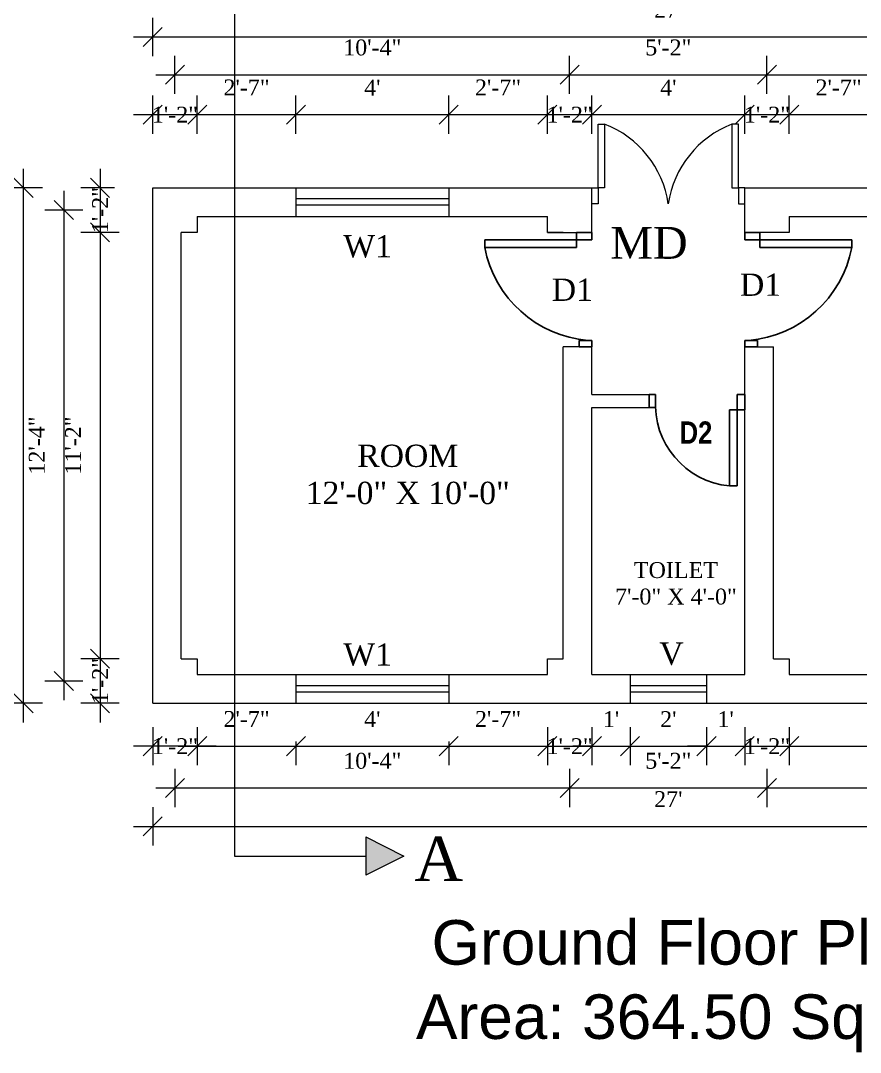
# Model space of a CAD drawing. Header units: inches. Extents: x 40927 to 78083, y -14649 to -3084.
# Drawn here: x 42481.6 to 42745.4, y -5129.3 to -4805.1 of the extents above; entities that cross this region are included whole.
import ezdxf

# ---------------------------------------------------------------- set-up
doc = ezdxf.new("R2010")
doc.units = ezdxf.units.IN
doc.header["$MEASUREMENT"] = 0
doc.layers.add('DIMENSION', color=5, linetype='Continuous')
for name, color, linetype, lineweight in [('door', 3, 'Continuous', 13), ('steps', 253, 'Continuous', 20), ('truss', 1, 'Continuous', 25)]:
    doc.layers.add(name, color=color, linetype=linetype, lineweight=lineweight)
doc.styles.get("Standard").update_dxf_attribs({"font": 'times.ttf'})
doc.dimstyles.new('Copy of Standard', dxfattribs={"dimtxt": 5, "dimasz": 6, "dimexe": 6, "dimexo": 12, "dimgap": 6, "dimtad": 1, "dimdec": 0, "dimzin": 0, "dimdsep": 46, "dimlunit": 3, "dimtxsty": 'Standard', "dimblk": 'OBLIQUE', "dimcen": 0.09, "dimdle": 6, "dimclrd": 256, "dimclre": 256, "dimclrt": 256, "dimadec": 0, "dimazin": 0, "dimtfac": 1, "dimtdec": 0, "dimtix": 1, "dimtmove": 2, "dimatfit": 3, "dimfxl": 6, "dimfxlon": 1, "dimtolj": 1, "dimtzin": 0, "dimlwd": 13, "dimlwe": 13, "dimarcsym": 0})

# ---------------------------------------------------------------- blocks, each defined once
blk = doc.blocks.new('_Oblique')
at = {"color": 0, "linetype": 'ByBlock', "lineweight": -2}
blk.add_line((-0.5, -0.5), (0.5, 0.5), dxfattribs=at)
blk = doc.blocks.new('*D1440')
at = {"layer": 'Defpoints', "color": 0, "ltscale": 0.5, "transparency": 16777216}
for p in [(42523.08, -4857.62), (42506.56, -4871.62), (42532.08, -4871.62)]:
    blk.add_point(p, dxfattribs=at)
at = {"layer": 'steps', "lineweight": 13, "ltscale": 0.5, "transparency": 16777216}
for p, q in [((42506.56, -4851.62), (42506.56, -4877.62)), ((42511.08, -4857.62), (42500.56, -4857.62)), ((42512.56, -4871.62), (42500.56, -4871.62))]:
    blk.add_line(p, q, dxfattribs=at)
at = {"layer": 'steps', "lineweight": 13, "ltscale": 0.5, "transparency": 16777216, "xscale": 6, "yscale": 6, "zscale": 6}
for p, rotation in [((42506.56, -4857.62), 90), ((42506.56, -4871.62), 270)]:
    blk.add_blockref('_Oblique', p, dxfattribs=dict(at, rotation=rotation))
at = {"layer": 'steps', "ltscale": 0.5, "transparency": 16777216, "insert": (42506.56, -4864.62), "char_height": 5, "attachment_point": 5, "rotation": 90}
blk.add_mtext('\\A1;1\'-2"', dxfattribs=at)
blk = doc.blocks.new('*D1441')
at = {"layer": 'Defpoints', "color": 0, "ltscale": 0.5, "transparency": 16777216}
for p in [(42532.08, -4871.62), (42506.56, -5005.62), (42532.08, -5005.62)]:
    blk.add_point(p, dxfattribs=at)
at = {"layer": 'steps', "lineweight": 13, "ltscale": 0.5, "transparency": 16777216}
for p, q in [((42506.56, -4865.62), (42506.56, -5011.62)), ((42512.56, -4871.62), (42500.56, -4871.62)), ((42512.56, -5005.62), (42500.56, -5005.62))]:
    blk.add_line(p, q, dxfattribs=at)
at = {"layer": 'steps', "lineweight": 13, "ltscale": 0.5, "transparency": 16777216, "xscale": 6, "yscale": 6, "zscale": 6}
for p, rotation in [((42506.56, -4871.62), 90), ((42506.56, -5005.62), 270)]:
    blk.add_blockref('_Oblique', p, dxfattribs=dict(at, rotation=rotation))
at = {"layer": 'steps', "ltscale": 0.5, "transparency": 16777216, "insert": (42498.06, -4938.62), "char_height": 5, "attachment_point": 5, "rotation": 90}
blk.add_mtext('\\A1;11\'-2"', dxfattribs=at)
blk = doc.blocks.new('*D1442')
at = {"layer": 'Defpoints', "color": 0, "ltscale": 0.5, "transparency": 16777216}
for p in [(42532.08, -5005.62), (42506.56, -5019.62), (42532.08, -5019.62)]:
    blk.add_point(p, dxfattribs=at)
at = {"layer": 'steps', "lineweight": 13, "ltscale": 0.5, "transparency": 16777216}
for p, q in [((42506.56, -4999.62), (42506.56, -5025.62)), ((42512.56, -5005.62), (42500.56, -5005.62)), ((42512.56, -5019.62), (42500.56, -5019.62))]:
    blk.add_line(p, q, dxfattribs=at)
at = {"layer": 'steps', "lineweight": 13, "ltscale": 0.5, "transparency": 16777216, "xscale": 6, "yscale": 6, "zscale": 6}
for p, rotation in [((42506.56, -5005.62), 90), ((42506.56, -5019.62), 270)]:
    blk.add_blockref('_Oblique', p, dxfattribs=dict(at, rotation=rotation))
at = {"layer": 'steps', "ltscale": 0.5, "transparency": 16777216, "insert": (42506.56, -5012.62), "char_height": 5, "attachment_point": 5, "rotation": 90}
blk.add_mtext('\\A1;1\'-2"', dxfattribs=at)
blk = doc.blocks.new('*D1443')
at = {"layer": 'Defpoints', "color": 0, "ltscale": 0.5, "transparency": 16777216}
for p in [(42532.08, -4864.62), (42495.17, -5012.62), (42532.08, -5012.62)]:
    blk.add_point(p, dxfattribs=at)
at = {"layer": 'steps', "lineweight": 13, "ltscale": 0.5, "transparency": 16777216}
for p, q in [((42495.17, -4858.62), (42495.17, -5018.62)), ((42501.17, -4864.62), (42489.17, -4864.62)), ((42501.17, -5012.62), (42489.17, -5012.62))]:
    blk.add_line(p, q, dxfattribs=at)
at = {"layer": 'steps', "lineweight": 13, "ltscale": 0.5, "transparency": 16777216, "xscale": 6, "yscale": 6, "zscale": 6}
for p, rotation in [((42495.17, -4864.62), 90), ((42495.17, -5012.62), 270)]:
    blk.add_blockref('_Oblique', p, dxfattribs=dict(at, rotation=rotation))
at = {"layer": 'steps', "ltscale": 0.5, "transparency": 16777216, "insert": (42486.67, -4938.62), "char_height": 5, "attachment_point": 5, "rotation": 90}
blk.add_mtext('\\A1;12\'-4"', dxfattribs=at)
blk = doc.blocks.new('*D1444')
at = {"layer": 'Defpoints', "color": 0, "ltscale": 0.5, "transparency": 16777216}
for p in [(42482.49, -4857.62), (42523.08, -4857.62), (42523.08, -5019.62)]:
    blk.add_point(p, dxfattribs=at)
at = {"layer": 'steps', "lineweight": 13, "ltscale": 0.5, "transparency": 16777216}
for p, q in [((42482.49, -5025.62), (42482.49, -4851.62)), ((42488.49, -4857.62), (42476.49, -4857.62)), ((42488.49, -5019.62), (42476.49, -5019.62))]:
    blk.add_line(p, q, dxfattribs=at)
at = {"layer": 'steps', "lineweight": 13, "ltscale": 0.5, "transparency": 16777216, "xscale": 6, "yscale": 6, "zscale": 6}
for p, rotation in [((42482.49, -4857.62), 90), ((42482.49, -5019.62), 270)]:
    blk.add_blockref('_Oblique', p, dxfattribs=dict(at, rotation=rotation))
at = {"layer": 'steps', "ltscale": 0.5, "transparency": 16777216, "insert": (42473.95, -4938.62), "char_height": 5, "attachment_point": 5, "rotation": 90}
blk.add_mtext('\\A1;13\'-6"', dxfattribs=at)
blk = doc.blocks.new('*D1445')
at = {"layer": 'Defpoints', "color": 0, "ltscale": 0.5, "transparency": 16777216}
for p in [(42537.08, -4834.64), (42523.08, -4857.62), (42537.08, -4866.62)]:
    blk.add_point(p, dxfattribs=at)
at = {"layer": 'steps', "lineweight": 13, "ltscale": 0.5, "transparency": 16777216}
for p, q in [((42523.08, -4840.64), (42523.08, -4828.64)), ((42537.08, -4840.64), (42537.08, -4828.64)), ((42517.08, -4834.64), (42543.08, -4834.64))]:
    blk.add_line(p, q, dxfattribs=at)
at = {"layer": 'steps', "lineweight": 13, "ltscale": 0.5, "transparency": 16777216, "xscale": 6, "yscale": 6, "zscale": 6, "rotation": 180}
blk.add_blockref('_Oblique', (42523.08, -4834.64), dxfattribs=at)
at = {"layer": 'steps', "lineweight": 13, "ltscale": 0.5, "transparency": 16777216, "xscale": 6, "yscale": 6, "zscale": 6}
blk.add_blockref('_Oblique', (42537.08, -4834.64), dxfattribs=at)
at = {"layer": 'steps', "ltscale": 0.5, "transparency": 16777216, "insert": (42530.08, -4834.64), "char_height": 5, "attachment_point": 5}
blk.add_mtext('\\A1;1\'-2"', dxfattribs=at)
blk = doc.blocks.new('*D1446')
at = {"layer": 'Defpoints', "color": 0, "ltscale": 0.5, "transparency": 16777216}
for p in [(42568.08, -4834.64), (42568.08, -4857.62), (42537.08, -4866.62)]:
    blk.add_point(p, dxfattribs=at)
at = {"layer": 'steps', "lineweight": 13, "ltscale": 0.5, "transparency": 16777216}
for p, q in [((42537.08, -4840.64), (42537.08, -4828.64)), ((42568.08, -4840.64), (42568.08, -4828.64)), ((42531.08, -4834.64), (42574.08, -4834.64))]:
    blk.add_line(p, q, dxfattribs=at)
at = {"layer": 'steps', "lineweight": 13, "ltscale": 0.5, "transparency": 16777216, "xscale": 6, "yscale": 6, "zscale": 6, "rotation": 180}
blk.add_blockref('_Oblique', (42537.08, -4834.64), dxfattribs=at)
at = {"layer": 'steps', "lineweight": 13, "ltscale": 0.5, "transparency": 16777216, "xscale": 6, "yscale": 6, "zscale": 6}
blk.add_blockref('_Oblique', (42568.08, -4834.64), dxfattribs=at)
at = {"layer": 'steps', "ltscale": 0.5, "transparency": 16777216, "insert": (42552.58, -4826.09), "char_height": 5, "attachment_point": 5}
blk.add_mtext('\\A1;2\'-7"', dxfattribs=at)
blk = doc.blocks.new('*D1447')
at = {"layer": 'Defpoints', "color": 0, "ltscale": 0.5, "transparency": 16777216}
for p in [(42616.08, -4834.64), (42568.08, -4857.62), (42616.08, -4857.62)]:
    blk.add_point(p, dxfattribs=at)
at = {"layer": 'steps', "lineweight": 13, "ltscale": 0.5, "transparency": 16777216}
for p, q in [((42568.08, -4840.64), (42568.08, -4828.64)), ((42616.08, -4840.64), (42616.08, -4828.64)), ((42562.08, -4834.64), (42622.08, -4834.64))]:
    blk.add_line(p, q, dxfattribs=at)
at = {"layer": 'steps', "lineweight": 13, "ltscale": 0.5, "transparency": 16777216, "xscale": 6, "yscale": 6, "zscale": 6, "rotation": 180}
blk.add_blockref('_Oblique', (42568.08, -4834.64), dxfattribs=at)
at = {"layer": 'steps', "lineweight": 13, "ltscale": 0.5, "transparency": 16777216, "xscale": 6, "yscale": 6, "zscale": 6}
blk.add_blockref('_Oblique', (42616.08, -4834.64), dxfattribs=at)
at = {"layer": 'steps', "ltscale": 0.5, "transparency": 16777216, "insert": (42592.08, -4826.14), "char_height": 5, "attachment_point": 5}
blk.add_mtext("\\A1;4'", dxfattribs=at)
blk = doc.blocks.new('*D1448')
at = {"layer": 'Defpoints', "color": 0, "ltscale": 0.5, "transparency": 16777216}
for p in [(42647.08, -4834.64), (42616.08, -4857.62), (42647.08, -4866.62)]:
    blk.add_point(p, dxfattribs=at)
at = {"layer": 'steps', "lineweight": 13, "ltscale": 0.5, "transparency": 16777216}
for p, q in [((42616.08, -4840.64), (42616.08, -4828.64)), ((42647.08, -4840.64), (42647.08, -4828.64)), ((42610.08, -4834.64), (42653.08, -4834.64))]:
    blk.add_line(p, q, dxfattribs=at)
at = {"layer": 'steps', "lineweight": 13, "ltscale": 0.5, "transparency": 16777216, "xscale": 6, "yscale": 6, "zscale": 6, "rotation": 180}
blk.add_blockref('_Oblique', (42616.08, -4834.64), dxfattribs=at)
at = {"layer": 'steps', "lineweight": 13, "ltscale": 0.5, "transparency": 16777216, "xscale": 6, "yscale": 6, "zscale": 6}
blk.add_blockref('_Oblique', (42647.08, -4834.64), dxfattribs=at)
at = {"layer": 'steps', "ltscale": 0.5, "transparency": 16777216, "insert": (42631.58, -4826.09), "char_height": 5, "attachment_point": 5}
blk.add_mtext('\\A1;2\'-7"', dxfattribs=at)
blk = doc.blocks.new('*D1449')
at = {"layer": 'Defpoints', "color": 0, "ltscale": 0.5, "transparency": 16777216}
for p in [(42709.08, -4834.64), (42661.08, -4857.62), (42709.08, -4857.62)]:
    blk.add_point(p, dxfattribs=at)
at = {"layer": 'steps', "lineweight": 13, "ltscale": 0.5, "transparency": 16777216}
for p, q in [((42661.08, -4840.64), (42661.08, -4828.64)), ((42709.08, -4840.64), (42709.08, -4828.64)), ((42655.08, -4834.64), (42715.08, -4834.64))]:
    blk.add_line(p, q, dxfattribs=at)
at = {"layer": 'steps', "lineweight": 13, "ltscale": 0.5, "transparency": 16777216, "xscale": 6, "yscale": 6, "zscale": 6, "rotation": 180}
blk.add_blockref('_Oblique', (42661.08, -4834.64), dxfattribs=at)
at = {"layer": 'steps', "lineweight": 13, "ltscale": 0.5, "transparency": 16777216, "xscale": 6, "yscale": 6, "zscale": 6}
blk.add_blockref('_Oblique', (42709.08, -4834.64), dxfattribs=at)
at = {"layer": 'steps', "ltscale": 0.5, "transparency": 16777216, "insert": (42685.08, -4826.14), "char_height": 5, "attachment_point": 5}
blk.add_mtext("\\A1;4'", dxfattribs=at)
blk = doc.blocks.new('*D1450')
at = {"layer": 'Defpoints', "color": 0, "ltscale": 0.5, "transparency": 16777216}
for p in [(42723.08, -4834.64), (42709.08, -4857.62), (42723.08, -4866.62)]:
    blk.add_point(p, dxfattribs=at)
at = {"layer": 'steps', "lineweight": 13, "ltscale": 0.5, "transparency": 16777216}
for p, q in [((42709.08, -4840.64), (42709.08, -4828.64)), ((42723.08, -4840.64), (42723.08, -4828.64)), ((42703.08, -4834.64), (42729.08, -4834.64))]:
    blk.add_line(p, q, dxfattribs=at)
at = {"layer": 'steps', "lineweight": 13, "ltscale": 0.5, "transparency": 16777216, "xscale": 6, "yscale": 6, "zscale": 6, "rotation": 180}
blk.add_blockref('_Oblique', (42709.08, -4834.64), dxfattribs=at)
at = {"layer": 'steps', "lineweight": 13, "ltscale": 0.5, "transparency": 16777216, "xscale": 6, "yscale": 6, "zscale": 6}
blk.add_blockref('_Oblique', (42723.08, -4834.64), dxfattribs=at)
at = {"layer": 'steps', "ltscale": 0.5, "transparency": 16777216, "insert": (42716.08, -4834.64), "char_height": 5, "attachment_point": 5}
blk.add_mtext('\\A1;1\'-2"', dxfattribs=at)
blk = doc.blocks.new('*D1451')
at = {"layer": 'Defpoints', "color": 0, "ltscale": 0.5, "transparency": 16777216}
for p in [(42754.08, -4834.64), (42754.08, -4857.62), (42723.08, -4866.62)]:
    blk.add_point(p, dxfattribs=at)
at = {"layer": 'steps', "lineweight": 13, "ltscale": 0.5, "transparency": 16777216}
for p, q in [((42723.08, -4840.64), (42723.08, -4828.64)), ((42754.08, -4840.64), (42754.08, -4828.64)), ((42717.08, -4834.64), (42760.08, -4834.64))]:
    blk.add_line(p, q, dxfattribs=at)
at = {"layer": 'steps', "lineweight": 13, "ltscale": 0.5, "transparency": 16777216, "xscale": 6, "yscale": 6, "zscale": 6, "rotation": 180}
blk.add_blockref('_Oblique', (42723.08, -4834.64), dxfattribs=at)
at = {"layer": 'steps', "lineweight": 13, "ltscale": 0.5, "transparency": 16777216, "xscale": 6, "yscale": 6, "zscale": 6}
blk.add_blockref('_Oblique', (42754.08, -4834.64), dxfattribs=at)
at = {"layer": 'steps', "ltscale": 0.5, "transparency": 16777216, "insert": (42738.58, -4826.09), "char_height": 5, "attachment_point": 5}
blk.add_mtext('\\A1;2\'-7"', dxfattribs=at)
blk = doc.blocks.new('*D1455')
at = {"layer": 'Defpoints', "color": 0, "ltscale": 0.5, "transparency": 16777216}
for p in [(42661.08, -4834.64), (42661.08, -4857.62), (42647.08, -4866.62)]:
    blk.add_point(p, dxfattribs=at)
at = {"layer": 'steps', "lineweight": 13, "ltscale": 0.5, "transparency": 16777216}
for p, q in [((42647.08, -4840.64), (42647.08, -4828.64)), ((42661.08, -4840.64), (42661.08, -4828.64)), ((42641.08, -4834.64), (42667.08, -4834.64))]:
    blk.add_line(p, q, dxfattribs=at)
at = {"layer": 'steps', "lineweight": 13, "ltscale": 0.5, "transparency": 16777216, "xscale": 6, "yscale": 6, "zscale": 6, "rotation": 180}
blk.add_blockref('_Oblique', (42647.08, -4834.64), dxfattribs=at)
at = {"layer": 'steps', "lineweight": 13, "ltscale": 0.5, "transparency": 16777216, "xscale": 6, "yscale": 6, "zscale": 6}
blk.add_blockref('_Oblique', (42661.08, -4834.64), dxfattribs=at)
at = {"layer": 'steps', "ltscale": 0.5, "transparency": 16777216, "insert": (42654.08, -4834.64), "char_height": 5, "attachment_point": 5}
blk.add_mtext('\\A1;1\'-2"', dxfattribs=at)
blk = doc.blocks.new('*D1456')
at = {"layer": 'Defpoints', "color": 0, "ltscale": 0.5, "transparency": 16777216}
for p in [(42654.08, -4822.1), (42530.08, -4866.62), (42654.08, -4871.62)]:
    blk.add_point(p, dxfattribs=at)
at = {"layer": 'steps', "lineweight": 13, "ltscale": 0.5, "transparency": 16777216}
for p, q in [((42530.08, -4828.1), (42530.08, -4816.1)), ((42654.08, -4828.1), (42654.08, -4816.1)), ((42524.08, -4822.1), (42660.08, -4822.1))]:
    blk.add_line(p, q, dxfattribs=at)
at = {"layer": 'steps', "lineweight": 13, "ltscale": 0.5, "transparency": 16777216, "xscale": 6, "yscale": 6, "zscale": 6, "rotation": 180}
blk.add_blockref('_Oblique', (42530.08, -4822.1), dxfattribs=at)
at = {"layer": 'steps', "lineweight": 13, "ltscale": 0.5, "transparency": 16777216, "xscale": 6, "yscale": 6, "zscale": 6}
blk.add_blockref('_Oblique', (42654.08, -4822.1), dxfattribs=at)
at = {"layer": 'steps', "ltscale": 0.5, "transparency": 16777216, "insert": (42592.08, -4813.55), "char_height": 5, "attachment_point": 5}
blk.add_mtext('\\A1;10\'-4"', dxfattribs=at)
blk = doc.blocks.new('*D1457')
at = {"layer": 'Defpoints', "color": 0, "ltscale": 0.5, "transparency": 16777216}
for p in [(42847.08, -4810.21), (42523.08, -4857.62), (42847.08, -4857.62)]:
    blk.add_point(p, dxfattribs=at)
at = {"layer": 'steps', "lineweight": 13, "ltscale": 0.5, "transparency": 16777216}
for p, q in [((42523.08, -4816.21), (42523.08, -4804.21)), ((42847.08, -4816.21), (42847.08, -4804.21)), ((42517.08, -4810.21), (42853.08, -4810.21))]:
    blk.add_line(p, q, dxfattribs=at)
at = {"layer": 'steps', "lineweight": 13, "ltscale": 0.5, "transparency": 16777216, "xscale": 6, "yscale": 6, "zscale": 6, "rotation": 180}
blk.add_blockref('_Oblique', (42523.08, -4810.21), dxfattribs=at)
at = {"layer": 'steps', "lineweight": 13, "ltscale": 0.5, "transparency": 16777216, "xscale": 6, "yscale": 6, "zscale": 6}
blk.add_blockref('_Oblique', (42847.08, -4810.21), dxfattribs=at)
at = {"layer": 'steps', "ltscale": 0.5, "transparency": 16777216, "insert": (42685.08, -4801.66), "char_height": 5, "attachment_point": 5}
blk.add_mtext("\\A1;27'", dxfattribs=at)
blk = doc.blocks.new('*D1458')
at = {"layer": 'Defpoints', "color": 0, "ltscale": 0.5, "transparency": 16777216}
for p in [(42716.08, -4822.1), (42654.08, -4871.62), (42716.08, -4871.62)]:
    blk.add_point(p, dxfattribs=at)
at = {"layer": 'steps', "lineweight": 13, "ltscale": 0.5, "transparency": 16777216}
for p, q in [((42654.08, -4828.1), (42654.08, -4816.1)), ((42716.08, -4828.1), (42716.08, -4816.1)), ((42648.08, -4822.1), (42722.08, -4822.1))]:
    blk.add_line(p, q, dxfattribs=at)
at = {"layer": 'steps', "lineweight": 13, "ltscale": 0.5, "transparency": 16777216, "xscale": 6, "yscale": 6, "zscale": 6, "rotation": 180}
blk.add_blockref('_Oblique', (42654.08, -4822.1), dxfattribs=at)
at = {"layer": 'steps', "lineweight": 13, "ltscale": 0.5, "transparency": 16777216, "xscale": 6, "yscale": 6, "zscale": 6}
blk.add_blockref('_Oblique', (42716.08, -4822.1), dxfattribs=at)
at = {"layer": 'steps', "ltscale": 0.5, "transparency": 16777216, "insert": (42685.08, -4813.55), "char_height": 5, "attachment_point": 5}
blk.add_mtext('\\A1;5\'-2"', dxfattribs=at)
blk = doc.blocks.new('*D1459')
at = {"layer": 'Defpoints', "color": 0, "ltscale": 0.5, "transparency": 16777216}
for p in [(42840.08, -4822.1), (42840.08, -4866.62), (42716.08, -4871.62)]:
    blk.add_point(p, dxfattribs=at)
at = {"layer": 'steps', "lineweight": 13, "ltscale": 0.5, "transparency": 16777216}
for p, q in [((42716.08, -4828.1), (42716.08, -4816.1)), ((42840.08, -4828.1), (42840.08, -4816.1)), ((42710.08, -4822.1), (42846.08, -4822.1))]:
    blk.add_line(p, q, dxfattribs=at)
at = {"layer": 'steps', "lineweight": 13, "ltscale": 0.5, "transparency": 16777216, "xscale": 6, "yscale": 6, "zscale": 6, "rotation": 180}
blk.add_blockref('_Oblique', (42716.08, -4822.1), dxfattribs=at)
at = {"layer": 'steps', "lineweight": 13, "ltscale": 0.5, "transparency": 16777216, "xscale": 6, "yscale": 6, "zscale": 6}
blk.add_blockref('_Oblique', (42840.08, -4822.1), dxfattribs=at)
at = {"layer": 'steps', "ltscale": 0.5, "transparency": 16777216, "insert": (42778.08, -4813.55), "char_height": 5, "attachment_point": 5}
blk.add_mtext('\\A1;10\'-4"', dxfattribs=at)
blk = doc.blocks.new('*D1460')
at = {"layer": 'Defpoints', "color": 0, "ltscale": 0.5, "transparency": 16777216}
for p in [(42523.08, -5005.62), (42537.08, -5005.62), (42523.08, -5033.1)]:
    blk.add_point(p, dxfattribs=at)
at = {"layer": 'steps', "lineweight": 13, "ltscale": 0.5, "transparency": 16777216}
for p, q in [((42523.08, -5027.1), (42523.08, -5039.1)), ((42537.08, -5027.1), (42537.08, -5039.1)), ((42543.08, -5033.1), (42517.08, -5033.1))]:
    blk.add_line(p, q, dxfattribs=at)
at = {"layer": 'steps', "lineweight": 13, "ltscale": 0.5, "transparency": 16777216, "xscale": 6, "yscale": 6, "zscale": 6, "rotation": 180}
blk.add_blockref('_Oblique', (42523.08, -5033.1), dxfattribs=at)
at = {"layer": 'steps', "lineweight": 13, "ltscale": 0.5, "transparency": 16777216, "xscale": 6, "yscale": 6, "zscale": 6}
blk.add_blockref('_Oblique', (42537.08, -5033.1), dxfattribs=at)
at = {"layer": 'steps', "ltscale": 0.5, "transparency": 16777216, "insert": (42530.08, -5033.1), "char_height": 5, "attachment_point": 5}
blk.add_mtext('\\A1;1\'-2"', dxfattribs=at)
blk = doc.blocks.new('*D1461')
at = {"layer": 'Defpoints', "color": 0, "ltscale": 0.5, "transparency": 16777216}
for p in [(42537.08, -5005.62), (42568.08, -5019.62), (42568.08, -5033.1)]:
    blk.add_point(p, dxfattribs=at)
at = {"layer": 'steps', "lineweight": 13, "ltscale": 0.5, "transparency": 16777216}
for p, q in [((42537.08, -5027.1), (42537.08, -5039.1)), ((42568.08, -5031.62), (42568.08, -5039.1)), ((42531.08, -5033.1), (42574.08, -5033.1))]:
    blk.add_line(p, q, dxfattribs=at)
at = {"layer": 'steps', "lineweight": 13, "ltscale": 0.5, "transparency": 16777216, "xscale": 6, "yscale": 6, "zscale": 6, "rotation": 180}
blk.add_blockref('_Oblique', (42537.08, -5033.1), dxfattribs=at)
at = {"layer": 'steps', "lineweight": 13, "ltscale": 0.5, "transparency": 16777216, "xscale": 6, "yscale": 6, "zscale": 6}
blk.add_blockref('_Oblique', (42568.08, -5033.1), dxfattribs=at)
at = {"layer": 'steps', "ltscale": 0.5, "transparency": 16777216, "insert": (42552.58, -5024.55), "char_height": 5, "attachment_point": 5}
blk.add_mtext('\\A1;2\'-7"', dxfattribs=at)
blk = doc.blocks.new('*D1462')
at = {"layer": 'Defpoints', "color": 0, "ltscale": 0.5, "transparency": 16777216}
for p in [(42568.08, -5019.62), (42616.08, -5019.62), (42616.08, -5033.1)]:
    blk.add_point(p, dxfattribs=at)
at = {"layer": 'steps', "lineweight": 13, "ltscale": 0.5, "transparency": 16777216}
for p, q in [((42568.08, -5031.62), (42568.08, -5039.1)), ((42616.08, -5031.62), (42616.08, -5039.1)), ((42562.08, -5033.1), (42622.08, -5033.1))]:
    blk.add_line(p, q, dxfattribs=at)
at = {"layer": 'steps', "lineweight": 13, "ltscale": 0.5, "transparency": 16777216, "xscale": 6, "yscale": 6, "zscale": 6, "rotation": 180}
blk.add_blockref('_Oblique', (42568.08, -5033.1), dxfattribs=at)
at = {"layer": 'steps', "lineweight": 13, "ltscale": 0.5, "transparency": 16777216, "xscale": 6, "yscale": 6, "zscale": 6}
blk.add_blockref('_Oblique', (42616.08, -5033.1), dxfattribs=at)
at = {"layer": 'steps', "ltscale": 0.5, "transparency": 16777216, "insert": (42592.08, -5024.6), "char_height": 5, "attachment_point": 5}
blk.add_mtext("\\A1;4'", dxfattribs=at)
blk = doc.blocks.new('*D1463')
at = {"layer": 'Defpoints', "color": 0, "ltscale": 0.5, "transparency": 16777216}
for p in [(42647.08, -5010.62), (42616.08, -5019.62), (42647.08, -5033.1)]:
    blk.add_point(p, dxfattribs=at)
at = {"layer": 'steps', "lineweight": 13, "ltscale": 0.5, "transparency": 16777216}
for p, q in [((42647.08, -5027.1), (42647.08, -5039.1)), ((42616.08, -5031.62), (42616.08, -5039.1)), ((42610.08, -5033.1), (42653.08, -5033.1))]:
    blk.add_line(p, q, dxfattribs=at)
at = {"layer": 'steps', "lineweight": 13, "ltscale": 0.5, "transparency": 16777216, "xscale": 6, "yscale": 6, "zscale": 6, "rotation": 180}
blk.add_blockref('_Oblique', (42616.08, -5033.1), dxfattribs=at)
at = {"layer": 'steps', "lineweight": 13, "ltscale": 0.5, "transparency": 16777216, "xscale": 6, "yscale": 6, "zscale": 6}
blk.add_blockref('_Oblique', (42647.08, -5033.1), dxfattribs=at)
at = {"layer": 'steps', "ltscale": 0.5, "transparency": 16777216, "insert": (42631.58, -5024.55), "char_height": 5, "attachment_point": 5}
blk.add_mtext('\\A1;2\'-7"', dxfattribs=at)
blk = doc.blocks.new('*D1464')
at = {"layer": 'Defpoints', "color": 0, "ltscale": 0.5, "transparency": 16777216}
for p in [(42647.08, -5010.62), (42661.08, -5010.62), (42661.08, -5033.1)]:
    blk.add_point(p, dxfattribs=at)
at = {"layer": 'steps', "lineweight": 13, "ltscale": 0.5, "transparency": 16777216}
for p, q in [((42647.08, -5027.1), (42647.08, -5039.1)), ((42661.08, -5027.1), (42661.08, -5039.1)), ((42641.08, -5033.1), (42667.08, -5033.1))]:
    blk.add_line(p, q, dxfattribs=at)
at = {"layer": 'steps', "lineweight": 13, "ltscale": 0.5, "transparency": 16777216, "xscale": 6, "yscale": 6, "zscale": 6, "rotation": 180}
blk.add_blockref('_Oblique', (42647.08, -5033.1), dxfattribs=at)
at = {"layer": 'steps', "lineweight": 13, "ltscale": 0.5, "transparency": 16777216, "xscale": 6, "yscale": 6, "zscale": 6}
blk.add_blockref('_Oblique', (42661.08, -5033.1), dxfattribs=at)
at = {"layer": 'steps', "ltscale": 0.5, "transparency": 16777216, "insert": (42654.08, -5033.1), "char_height": 5, "attachment_point": 5}
blk.add_mtext('\\A1;1\'-2"', dxfattribs=at)
blk = doc.blocks.new('*D1465')
at = {"layer": 'Defpoints', "color": 0, "ltscale": 0.5, "transparency": 16777216}
for p in [(42661.08, -5010.62), (42673.08, -5010.62), (42673.08, -5033.1)]:
    blk.add_point(p, dxfattribs=at)
at = {"layer": 'steps', "lineweight": 13, "ltscale": 0.5, "transparency": 16777216}
for p, q in [((42661.08, -5027.1), (42661.08, -5039.1)), ((42673.08, -5027.1), (42673.08, -5039.1)), ((42661.08, -5033.1), (42655.08, -5033.1)), ((42661.08, -5033.1), (42673.08, -5033.1)), ((42673.08, -5033.1), (42679.08, -5033.1))]:
    blk.add_line(p, q, dxfattribs=at)
at = {"layer": 'steps', "lineweight": 13, "ltscale": 0.5, "transparency": 16777216, "xscale": 6, "yscale": 6, "zscale": 6}
blk.add_blockref('_Oblique', (42661.08, -5033.1), dxfattribs=at)
at = {"layer": 'steps', "lineweight": 13, "ltscale": 0.5, "transparency": 16777216, "xscale": 6, "yscale": 6, "zscale": 6, "rotation": 180}
blk.add_blockref('_Oblique', (42673.08, -5033.1), dxfattribs=at)
at = {"layer": 'steps', "ltscale": 0.5, "transparency": 16777216, "insert": (42667.08, -5024.6), "char_height": 5, "attachment_point": 5}
blk.add_mtext("\\A1;1'", dxfattribs=at)
blk = doc.blocks.new('*D1466')
at = {"layer": 'Defpoints', "color": 0, "ltscale": 0.5, "transparency": 16777216}
for p in [(42673.08, -5010.62), (42697.08, -5010.62), (42697.08, -5033.1)]:
    blk.add_point(p, dxfattribs=at)
at = {"layer": 'steps', "lineweight": 13, "ltscale": 0.5, "transparency": 16777216}
for p, q in [((42673.08, -5027.1), (42673.08, -5039.1)), ((42697.08, -5027.1), (42697.08, -5039.1)), ((42667.08, -5033.1), (42703.08, -5033.1))]:
    blk.add_line(p, q, dxfattribs=at)
at = {"layer": 'steps', "lineweight": 13, "ltscale": 0.5, "transparency": 16777216, "xscale": 6, "yscale": 6, "zscale": 6, "rotation": 180}
blk.add_blockref('_Oblique', (42673.08, -5033.1), dxfattribs=at)
at = {"layer": 'steps', "lineweight": 13, "ltscale": 0.5, "transparency": 16777216, "xscale": 6, "yscale": 6, "zscale": 6}
blk.add_blockref('_Oblique', (42697.08, -5033.1), dxfattribs=at)
at = {"layer": 'steps', "ltscale": 0.5, "transparency": 16777216, "insert": (42685.08, -5024.6), "char_height": 5, "attachment_point": 5}
blk.add_mtext("\\A1;2'", dxfattribs=at)
blk = doc.blocks.new('*D1467')
at = {"layer": 'Defpoints', "color": 0, "ltscale": 0.5, "transparency": 16777216}
for p in [(42697.08, -5010.62), (42709.08, -5010.62), (42709.08, -5033.1)]:
    blk.add_point(p, dxfattribs=at)
at = {"layer": 'steps', "lineweight": 13, "ltscale": 0.5, "transparency": 16777216}
for p, q in [((42697.08, -5027.1), (42697.08, -5039.1)), ((42709.08, -5027.1), (42709.08, -5039.1)), ((42697.08, -5033.1), (42691.08, -5033.1)), ((42697.08, -5033.1), (42709.08, -5033.1)), ((42709.08, -5033.1), (42715.08, -5033.1))]:
    blk.add_line(p, q, dxfattribs=at)
at = {"layer": 'steps', "lineweight": 13, "ltscale": 0.5, "transparency": 16777216, "xscale": 6, "yscale": 6, "zscale": 6}
blk.add_blockref('_Oblique', (42697.08, -5033.1), dxfattribs=at)
at = {"layer": 'steps', "lineweight": 13, "ltscale": 0.5, "transparency": 16777216, "xscale": 6, "yscale": 6, "zscale": 6, "rotation": 180}
blk.add_blockref('_Oblique', (42709.08, -5033.1), dxfattribs=at)
at = {"layer": 'steps', "ltscale": 0.5, "transparency": 16777216, "insert": (42703.08, -5024.6), "char_height": 5, "attachment_point": 5}
blk.add_mtext("\\A1;1'", dxfattribs=at)
blk = doc.blocks.new('*D1468')
at = {"layer": 'Defpoints', "color": 0, "ltscale": 0.5, "transparency": 16777216}
for p in [(42709.08, -5010.62), (42723.08, -5010.62), (42723.08, -5033.1)]:
    blk.add_point(p, dxfattribs=at)
at = {"layer": 'steps', "lineweight": 13, "ltscale": 0.5, "transparency": 16777216}
for p, q in [((42709.08, -5027.1), (42709.08, -5039.1)), ((42723.08, -5027.1), (42723.08, -5039.1)), ((42703.08, -5033.1), (42729.08, -5033.1))]:
    blk.add_line(p, q, dxfattribs=at)
at = {"layer": 'steps', "lineweight": 13, "ltscale": 0.5, "transparency": 16777216, "xscale": 6, "yscale": 6, "zscale": 6, "rotation": 180}
blk.add_blockref('_Oblique', (42709.08, -5033.1), dxfattribs=at)
at = {"layer": 'steps', "lineweight": 13, "ltscale": 0.5, "transparency": 16777216, "xscale": 6, "yscale": 6, "zscale": 6}
blk.add_blockref('_Oblique', (42723.08, -5033.1), dxfattribs=at)
at = {"layer": 'steps', "ltscale": 0.5, "transparency": 16777216, "insert": (42716.08, -5033.1), "char_height": 5, "attachment_point": 5}
blk.add_mtext('\\A1;1\'-2"', dxfattribs=at)
blk = doc.blocks.new('*D1469')
at = {"layer": 'Defpoints', "color": 0, "ltscale": 0.5, "transparency": 16777216}
for p in [(42723.08, -5010.62), (42833.08, -5010.62), (42833.08, -5033.1)]:
    blk.add_point(p, dxfattribs=at)
at = {"layer": 'steps', "lineweight": 13, "ltscale": 0.5, "transparency": 16777216}
for p, q in [((42723.08, -5027.1), (42723.08, -5039.1)), ((42833.08, -5027.1), (42833.08, -5039.1)), ((42717.08, -5033.1), (42839.08, -5033.1))]:
    blk.add_line(p, q, dxfattribs=at)
at = {"layer": 'steps', "lineweight": 13, "ltscale": 0.5, "transparency": 16777216, "xscale": 6, "yscale": 6, "zscale": 6, "rotation": 180}
blk.add_blockref('_Oblique', (42723.08, -5033.1), dxfattribs=at)
at = {"layer": 'steps', "lineweight": 13, "ltscale": 0.5, "transparency": 16777216, "xscale": 6, "yscale": 6, "zscale": 6}
blk.add_blockref('_Oblique', (42833.08, -5033.1), dxfattribs=at)
at = {"layer": 'steps', "ltscale": 0.5, "transparency": 16777216, "insert": (42778.08, -5024.55), "char_height": 5, "attachment_point": 5}
blk.add_mtext('\\A1;9\'-2"', dxfattribs=at)
blk = doc.blocks.new('*D1471')
at = {"layer": 'Defpoints', "color": 0, "ltscale": 0.5, "transparency": 16777216}
for p in [(42716.08, -4871.62), (42840.08, -5010.62), (42716.08, -5046.26)]:
    blk.add_point(p, dxfattribs=at)
at = {"layer": 'steps', "lineweight": 13, "ltscale": 0.5, "transparency": 16777216}
for p, q in [((42716.08, -5040.26), (42716.08, -5052.26)), ((42840.08, -5040.26), (42840.08, -5052.26)), ((42846.08, -5046.26), (42710.08, -5046.26))]:
    blk.add_line(p, q, dxfattribs=at)
at = {"layer": 'steps', "lineweight": 13, "ltscale": 0.5, "transparency": 16777216, "xscale": 6, "yscale": 6, "zscale": 6, "rotation": 180}
blk.add_blockref('_Oblique', (42716.08, -5046.26), dxfattribs=at)
at = {"layer": 'steps', "lineweight": 13, "ltscale": 0.5, "transparency": 16777216, "xscale": 6, "yscale": 6, "zscale": 6}
blk.add_blockref('_Oblique', (42840.08, -5046.26), dxfattribs=at)
at = {"layer": 'steps', "ltscale": 0.5, "transparency": 16777216, "insert": (42778.08, -5037.72), "char_height": 5, "attachment_point": 5}
blk.add_mtext('\\A1;10\'-4"', dxfattribs=at)
blk = doc.blocks.new('*D1472')
at = {"layer": 'Defpoints', "color": 0, "ltscale": 0.5, "transparency": 16777216}
for p in [(42654.08, -4871.62), (42716.08, -4871.62), (42654.08, -5046.26)]:
    blk.add_point(p, dxfattribs=at)
at = {"layer": 'steps', "lineweight": 13, "ltscale": 0.5, "transparency": 16777216}
for p, q in [((42654.08, -5040.26), (42654.08, -5052.26)), ((42716.08, -5040.26), (42716.08, -5052.26)), ((42722.08, -5046.26), (42648.08, -5046.26))]:
    blk.add_line(p, q, dxfattribs=at)
at = {"layer": 'steps', "lineweight": 13, "ltscale": 0.5, "transparency": 16777216, "xscale": 6, "yscale": 6, "zscale": 6, "rotation": 180}
blk.add_blockref('_Oblique', (42654.08, -5046.26), dxfattribs=at)
at = {"layer": 'steps', "lineweight": 13, "ltscale": 0.5, "transparency": 16777216, "xscale": 6, "yscale": 6, "zscale": 6}
blk.add_blockref('_Oblique', (42716.08, -5046.26), dxfattribs=at)
at = {"layer": 'steps', "ltscale": 0.5, "transparency": 16777216, "insert": (42685.08, -5037.72), "char_height": 5, "attachment_point": 5}
blk.add_mtext('\\A1;5\'-2"', dxfattribs=at)
blk = doc.blocks.new('*D1473')
at = {"layer": 'Defpoints', "color": 0, "ltscale": 0.5, "transparency": 16777216}
for p in [(42654.08, -4871.62), (42530.08, -5010.62), (42530.08, -5046.26)]:
    blk.add_point(p, dxfattribs=at)
at = {"layer": 'steps', "lineweight": 13, "ltscale": 0.5, "transparency": 16777216}
for p, q in [((42530.08, -5040.26), (42530.08, -5052.26)), ((42654.08, -5040.26), (42654.08, -5052.26)), ((42660.08, -5046.26), (42524.08, -5046.26))]:
    blk.add_line(p, q, dxfattribs=at)
at = {"layer": 'steps', "lineweight": 13, "ltscale": 0.5, "transparency": 16777216, "xscale": 6, "yscale": 6, "zscale": 6, "rotation": 180}
blk.add_blockref('_Oblique', (42530.08, -5046.26), dxfattribs=at)
at = {"layer": 'steps', "lineweight": 13, "ltscale": 0.5, "transparency": 16777216, "xscale": 6, "yscale": 6, "zscale": 6}
blk.add_blockref('_Oblique', (42654.08, -5046.26), dxfattribs=at)
at = {"layer": 'steps', "ltscale": 0.5, "transparency": 16777216, "insert": (42592.08, -5037.72), "char_height": 5, "attachment_point": 5}
blk.add_mtext('\\A1;10\'-4"', dxfattribs=at)
blk = doc.blocks.new('*D1474')
at = {"layer": 'Defpoints', "color": 0, "ltscale": 0.5, "transparency": 16777216}
for p in [(42523.08, -5019.62), (42847.08, -5019.62), (42847.08, -5058.29)]:
    blk.add_point(p, dxfattribs=at)
at = {"layer": 'steps', "lineweight": 13, "ltscale": 0.5, "transparency": 16777216}
for p, q in [((42523.08, -5052.29), (42523.08, -5064.29)), ((42847.08, -5052.29), (42847.08, -5064.29)), ((42517.08, -5058.29), (42853.08, -5058.29))]:
    blk.add_line(p, q, dxfattribs=at)
at = {"layer": 'steps', "lineweight": 13, "ltscale": 0.5, "transparency": 16777216, "xscale": 6, "yscale": 6, "zscale": 6, "rotation": 180}
blk.add_blockref('_Oblique', (42523.08, -5058.29), dxfattribs=at)
at = {"layer": 'steps', "lineweight": 13, "ltscale": 0.5, "transparency": 16777216, "xscale": 6, "yscale": 6, "zscale": 6}
blk.add_blockref('_Oblique', (42847.08, -5058.29), dxfattribs=at)
at = {"layer": 'steps', "ltscale": 0.5, "transparency": 16777216, "insert": (42685.08, -5049.74), "char_height": 5, "attachment_point": 5}
blk.add_mtext("\\A1;27'", dxfattribs=at)

msp = doc.modelspace()

# ---------------------------------------------------------------- hatches: boundary and pattern name
at = {"linetype": 'ByBlock', "lineweight": 5}
msp.add_hatch(color=7, dxfattribs=at).paths.add_polyline_path([(42602, -5067.62), (42590, -5061.62), (42590, -5073.62)])

# ---------------------------------------------------------------- linework, layer by layer
at = {"color": 7, "linetype": 'ByBlock', "lineweight": 5}
for p, q in [((42548.83, -4791.35), (42548.83, -5067.62)), ((42590, -5061.62), (42590, -5073.62)), ((42590, -5061.62), (42602, -5067.62)), ((42548.83, -5067.62), (42590, -5067.62)), ((42602, -5067.62), (42590, -5073.62))]:
    msp.add_line(p, q, dxfattribs=at)
at = {"layer": 'DIMENSION', "ltscale": 7}
for p, q in [((42656.28, -4871.62), (42656.28, -4874.02)), ((42661.08, -4871.62), (42656.28, -4871.62)), ((42661.08, -4874.02), (42661.08, -4871.62)), ((42709.08, -4874.02), (42709.08, -4871.62)), ((42709.08, -4871.62), (42713.88, -4871.62)), ((42713.88, -4871.62), (42713.88, -4874.02)), ((42656.28, -4874.02), (42627.4, -4874.02)), ((42627.4, -4874.02), (42627.4, -4876.42)), ((42656.28, -4874.02), (42661.08, -4874.02)), ((42656.28, -4874.02), (42656.28, -4876.42)), ((42713.88, -4874.02), (42709.08, -4874.02)), ((42713.88, -4874.02), (42742.75, -4874.02)), ((42713.88, -4874.02), (42713.88, -4876.42)), ((42742.75, -4874.02), (42742.75, -4876.42)), ((42656.28, -4876.42), (42627.4, -4876.42)), ((42713.88, -4876.42), (42742.75, -4876.42)), ((42661.08, -4905.62), (42657.08, -4905.62)), ((42657.08, -4905.62), (42657.08, -4907.62)), ((42661.08, -4905.62), (42661.08, -4907.62)), ((42709.08, -4905.62), (42713.08, -4905.62)), ((42709.08, -4905.62), (42709.08, -4907.62)), ((42713.08, -4905.62), (42713.08, -4907.62)), ((42681.08, -4922.62), (42679.08, -4922.62)), ((42681.08, -4922.62), (42681.08, -4926.62)), ((42706.68, -4927.42), (42706.68, -4922.62)), ((42706.68, -4922.62), (42709.08, -4922.62)), ((42709.08, -4922.62), (42709.08, -4927.42)), ((42681.08, -4926.62), (42679.08, -4926.62)), ((42704.28, -4927.42), (42704.28, -4951.3)), ((42706.68, -4927.42), (42704.28, -4927.42)), ((42706.68, -4927.42), (42706.68, -4951.3)), ((42709.08, -4927.42), (42706.68, -4927.42)), ((42706.68, -4951.3), (42704.28, -4951.3))]:
    msp.add_line(p, q, dxfattribs=at)
for centre, radius, start, end in [((42662.97, -4869.53), 36.23, 190.9657, 264.9754), ((42707.18, -4869.53), 36.23, 275.0246, 349.0343), ((42706.74, -4925.69), 25.72, 176.0106, 264.5071)]:
    msp.add_arc(centre, radius, start, end, dxfattribs=at)
at = {"layer": 'door', "ltscale": 0.5}
for p, q in [((42523.08, -5019.62), (42523.08, -4857.62)), ((42523.08, -4857.62), (42661.08, -4857.62)), ((42568.08, -4857.62), (42568.08, -4866.62)), ((42616.08, -4857.62), (42616.08, -4866.62)), ((42661.08, -4871.62), (42661.08, -4857.62)), ((42709.08, -4871.62), (42709.08, -4857.62)), ((42709.08, -4857.62), (42847.08, -4857.62)), ((42616.08, -4861.12), (42568.08, -4861.12)), ((42616.08, -4863.12), (42568.08, -4863.12)), ((42537.08, -4866.62), (42647.08, -4866.62)), ((42723.08, -4866.62), (42833.08, -4866.62)), ((42532.08, -5005.62), (42532.08, -4871.62)), ((42647.08, -4871.62), (42661.08, -4871.62)), ((42723.08, -4871.62), (42709.08, -4871.62)), ((42652.08, -5005.62), (42652.08, -4907.62)), ((42661.08, -4907.62), (42652.08, -4907.62)), ((42661.08, -4922.62), (42661.08, -4907.62)), ((42709.08, -4922.62), (42709.08, -4905.62)), ((42709.08, -4907.62), (42718.08, -4907.62)), ((42718.08, -5005.62), (42718.08, -4907.62)), ((42661.08, -4922.62), (42679.08, -4922.62)), ((42661.08, -5010.62), (42661.08, -4926.62)), ((42661.08, -4926.62), (42679.08, -4926.62)), ((42709.08, -5010.62), (42709.08, -4926.62)), ((42537.08, -5010.62), (42647.08, -5010.62)), ((42568.08, -5010.62), (42568.08, -5019.62)), ((42616.08, -5010.62), (42616.08, -5019.62)), ((42661.08, -5010.62), (42709.08, -5010.62)), ((42673.08, -5010.62), (42673.08, -5019.62)), ((42697.08, -5010.62), (42697.08, -5019.62)), ((42723.08, -5010.62), (42833.08, -5010.62)), ((42616.08, -5014.12), (42568.08, -5014.12)), ((42697.08, -5014.12), (42673.08, -5014.12)), ((42616.08, -5016.12), (42568.08, -5016.12)), ((42697.08, -5016.12), (42673.08, -5016.12)), ((42523.08, -5019.62), (42847.08, -5019.62))]:
    msp.add_line(p, q, dxfattribs=at)
for points in [[(42537.08, -4866.62), (42537.08, -4871.62), (42532.08, -4871.62)], [(42652.08, -4871.62), (42647.08, -4871.62), (42647.08, -4866.62)], [(42723.08, -4866.62), (42723.08, -4871.62), (42718.08, -4871.62)], [(42532.08, -5005.62), (42537.08, -5005.62), (42537.08, -5010.62)], [(42647.08, -5010.62), (42647.08, -5005.62), (42652.08, -5005.62)], [(42718.08, -5005.62), (42723.08, -5005.62), (42723.08, -5010.62)]]:
    msp.add_lwpolyline(points, dxfattribs=at)
at = {"layer": 'steps', "color": 7, "ltscale": 0.3}
for points in [[(42663.08, -4857.62), (42663.08, -4837.62), (42665.08, -4837.62), (42665.08, -4857.62)], [(42707.08, -4857.62), (42707.08, -4837.62), (42705.08, -4837.62), (42705.08, -4857.62)], [(42661.08, -4857.62), (42663.08, -4857.62), (42663.08, -4862.62), (42661.08, -4862.62)], [(42709.08, -4857.62), (42707.08, -4857.62), (42707.08, -4862.62), (42709.08, -4862.62)]]:
    msp.add_lwpolyline(points, close=True, dxfattribs=at)
at = {"layer": 'steps', "color": 7, "ltscale": 0.3, "true_color": 0xffffff}
for centre, start, end in [((42653.55, -4867.34), 8.5176, 68.802), ((42716.61, -4867.34), 111.198, 171.4824)]:
    msp.add_arc(centre, 31.88, start, end, dxfattribs=at)
at = {"layer": 'truss', "ltscale": 7}
for p, q in [((42661.08, -4871.62), (42657.08, -4871.62)), ((42661.08, -4874.02), (42661.08, -4871.62)), ((42709.08, -4871.62), (42713.08, -4871.62)), ((42709.08, -4874.02), (42709.08, -4871.62)), ((42661.08, -4907.62), (42657.08, -4907.62)), ((42709.08, -4907.62), (42713.08, -4907.62)), ((42679.08, -4922.62), (42679.08, -4926.62)), ((42706.68, -4922.62), (42709.08, -4922.62)), ((42709.08, -4922.62), (42709.08, -4926.62))]:
    msp.add_line(p, q, dxfattribs=at)

# ---------------------------------------------------------------- texts
at = {"color": 7, "linetype": 'ByBlock', "lineweight": 5}
for s, insert, char_height, width, attachment_point in [('MD', (42691.16, -4869.93), 10, 44.1664, 3), ('A', (42605.32, -5061.5), 14, 26.5803, 1), ('{\\fArial CE|b0|i0|c238|p34;Ground Floor Plan\\PArea: \\fArial CE|b0|i0|c0|p34;364.50\\fArial CE|b0|i0|c238|p34; Sq. Ft}', (42690.6, -5108.54), 14, 235.547, 5)]:
    msp.add_mtext(s, dxfattribs=dict(at, insert=insert, char_height=char_height, width=width, attachment_point=attachment_point))
at = {"layer": 'steps', "color": 7, "ltscale": 0.3, "char_height": 7}
for s, insert, attachment_point in [('W1', (42590.62, -4872.48), 2), ('{\\W1;D1}', (42654.95, -4886.15), 2), ('{\\W1;D1}', (42714.07, -4891.59), 8), ('W1', (42590.63, -5000.79), 2), ('V', (42686.05, -5000.5), 2)]:
    msp.add_mtext_dynamic_manual_height_columns(s, width=18.6213, gutter_width=40, heights=[0], dxfattribs=dict(at, insert=insert, attachment_point=attachment_point))
at = {"layer": 'steps', "color": 7, "ltscale": 0.3, "attachment_point": 2}
for s, insert, char_height, width in [('{\\fTechnic|b1|i0|c2|p2;D2}', (42693.77, -4931.04), 7, 55.268), ('{\\fTimes New Roman|b0|i0|c0|p18;ROOM \\P12\'-0" X 10\'-0"}', (42603.22, -4938.34), 7, 72.8187), ('{\\fTimes New Roman|b0|i0|c0|p18;TOILET\\P7\'-0" X 4\'-0"}', (42687.47, -4975.25), 5, 55.268)]:
    msp.add_mtext(s, dxfattribs=dict(at, insert=insert, char_height=char_height, width=width))

# ---------------------------------------------------------------- dimensions: what is measured, and where the dimension line sits
at = {"layer": 'steps', "ltscale": 0.5}
for base, p1, p2, picture, middle in [((42847.08, -4810.21), (42523.08, -4857.62), (42847.08, -4857.62), '*D1457', (42685.08, -4801.66)), ((42654.08, -4822.1), (42530.08, -4866.62), (42654.08, -4871.62), '*D1456', (42592.08, -4813.55)), ((42716.08, -4822.1), (42654.08, -4871.62), (42716.08, -4871.62), '*D1458', (42685.08, -4813.55)), ((42840.08, -4822.1), (42716.08, -4871.62), (42840.08, -4866.62), '*D1459', (42778.08, -4813.55)), ((42568.08, -4834.64), (42537.08, -4866.62), (42568.08, -4857.62), '*D1446', (42552.58, -4826.09)), ((42616.08, -4834.64), (42568.08, -4857.62), (42616.08, -4857.62), '*D1447', (42592.08, -4826.14)), ((42647.08, -4834.64), (42616.08, -4857.62), (42647.08, -4866.62), '*D1448', (42631.58, -4826.09)), ((42709.08, -4834.64), (42661.08, -4857.62), (42709.08, -4857.62), '*D1449', (42685.08, -4826.14)), ((42754.08, -4834.64), (42723.08, -4866.62), (42754.08, -4857.62), '*D1451', (42738.58, -4826.09)), ((42530.08, -5046.26), (42654.08, -4871.62), (42530.08, -5010.62), '*D1473', (42592.08, -5037.72)), ((42654.08, -5046.26), (42716.08, -4871.62), (42654.08, -4871.62), '*D1472', (42685.08, -5037.72)), ((42716.08, -5046.26), (42840.08, -5010.62), (42716.08, -4871.62), '*D1471', (42778.08, -5037.72)), ((42568.08, -5033.1), (42537.08, -5005.62), (42568.08, -5019.62), '*D1461', (42552.58, -5024.55)), ((42647.08, -5033.1), (42616.08, -5019.62), (42647.08, -5010.62), '*D1463', (42631.58, -5024.55)), ((42673.08, -5033.1), (42661.08, -5010.62), (42673.08, -5010.62), '*D1465', (42667.08, -5024.6)), ((42697.08, -5033.1), (42673.08, -5010.62), (42697.08, -5010.62), '*D1466', (42685.08, -5024.6)), ((42709.08, -5033.1), (42697.08, -5010.62), (42709.08, -5010.62), '*D1467', (42703.08, -5024.6)), ((42833.08, -5033.1), (42723.08, -5010.62), (42833.08, -5010.62), '*D1469', (42778.08, -5024.55)), ((42847.08, -5058.29), (42523.08, -5019.62), (42847.08, -5019.62), '*D1474', (42685.08, -5049.74)), ((42616.08, -5033.1), (42568.08, -5019.62), (42616.08, -5019.62), '*D1462', (42592.08, -5024.6))]:
    dim = msp.add_linear_dim(base=base, p1=p1, p2=p2, dimstyle='Copy of Standard', dxfattribs=at)
    dim.commit()
    dim.dimension.update_dxf_attribs({"geometry": picture, "text_midpoint": middle})
for base, p1, p2, picture, middle in [((42537.08, -4834.64), (42523.08, -4857.62), (42537.08, -4866.62), '*D1445', (42530.08, -4834.64)), ((42661.08, -4834.64), (42647.08, -4866.62), (42661.08, -4857.62), '*D1455', (42654.08, -4834.64)), ((42723.08, -4834.64), (42709.08, -4857.62), (42723.08, -4866.62), '*D1450', (42716.08, -4834.64)), ((42523.08, -5033.1), (42537.08, -5005.62), (42523.08, -5005.62), '*D1460', (42530.08, -5033.1)), ((42661.08, -5033.1), (42647.08, -5010.62), (42661.08, -5010.62), '*D1464', (42654.08, -5033.1)), ((42723.08, -5033.1), (42709.08, -5010.62), (42723.08, -5010.62), '*D1468', (42716.08, -5033.1))]:
    dim = msp.add_linear_dim(base=base, p1=p1, p2=p2, dimstyle='Copy of Standard', dxfattribs=at)
    dim.commit()
    dim.dimension.update_dxf_attribs({"geometry": picture, "text_midpoint": middle, "dimtype": 160})
for base, p1, p2, picture, middle in [((42482.49, -4857.62), (42523.08, -5019.62), (42523.08, -4857.62), '*D1444', (42473.95, -4938.62)), ((42495.17, -5012.62), (42532.08, -4864.62), (42532.08, -5012.62), '*D1443', (42486.67, -4938.62)), ((42506.56, -5005.62), (42532.08, -4871.62), (42532.08, -5005.62), '*D1441', (42498.06, -4938.62))]:
    dim = msp.add_linear_dim(base=base, p1=p1, p2=p2, angle=270, dimstyle='Copy of Standard', dxfattribs=at)
    dim.commit()
    dim.dimension.update_dxf_attribs({"geometry": picture, "text_midpoint": middle})
for base, p1, p2, picture, middle in [((42506.56, -4871.62), (42523.08, -4857.62), (42532.08, -4871.62), '*D1440', (42506.56, -4864.62)), ((42506.56, -5019.62), (42532.08, -5005.62), (42532.08, -5019.62), '*D1442', (42506.56, -5012.62))]:
    dim = msp.add_linear_dim(base=base, p1=p1, p2=p2, angle=270, dimstyle='Copy of Standard', dxfattribs=at)
    dim.commit()
    dim.dimension.update_dxf_attribs({"geometry": picture, "text_midpoint": middle, "dimtype": 160})

doc.saveas('drawing.dxf')
